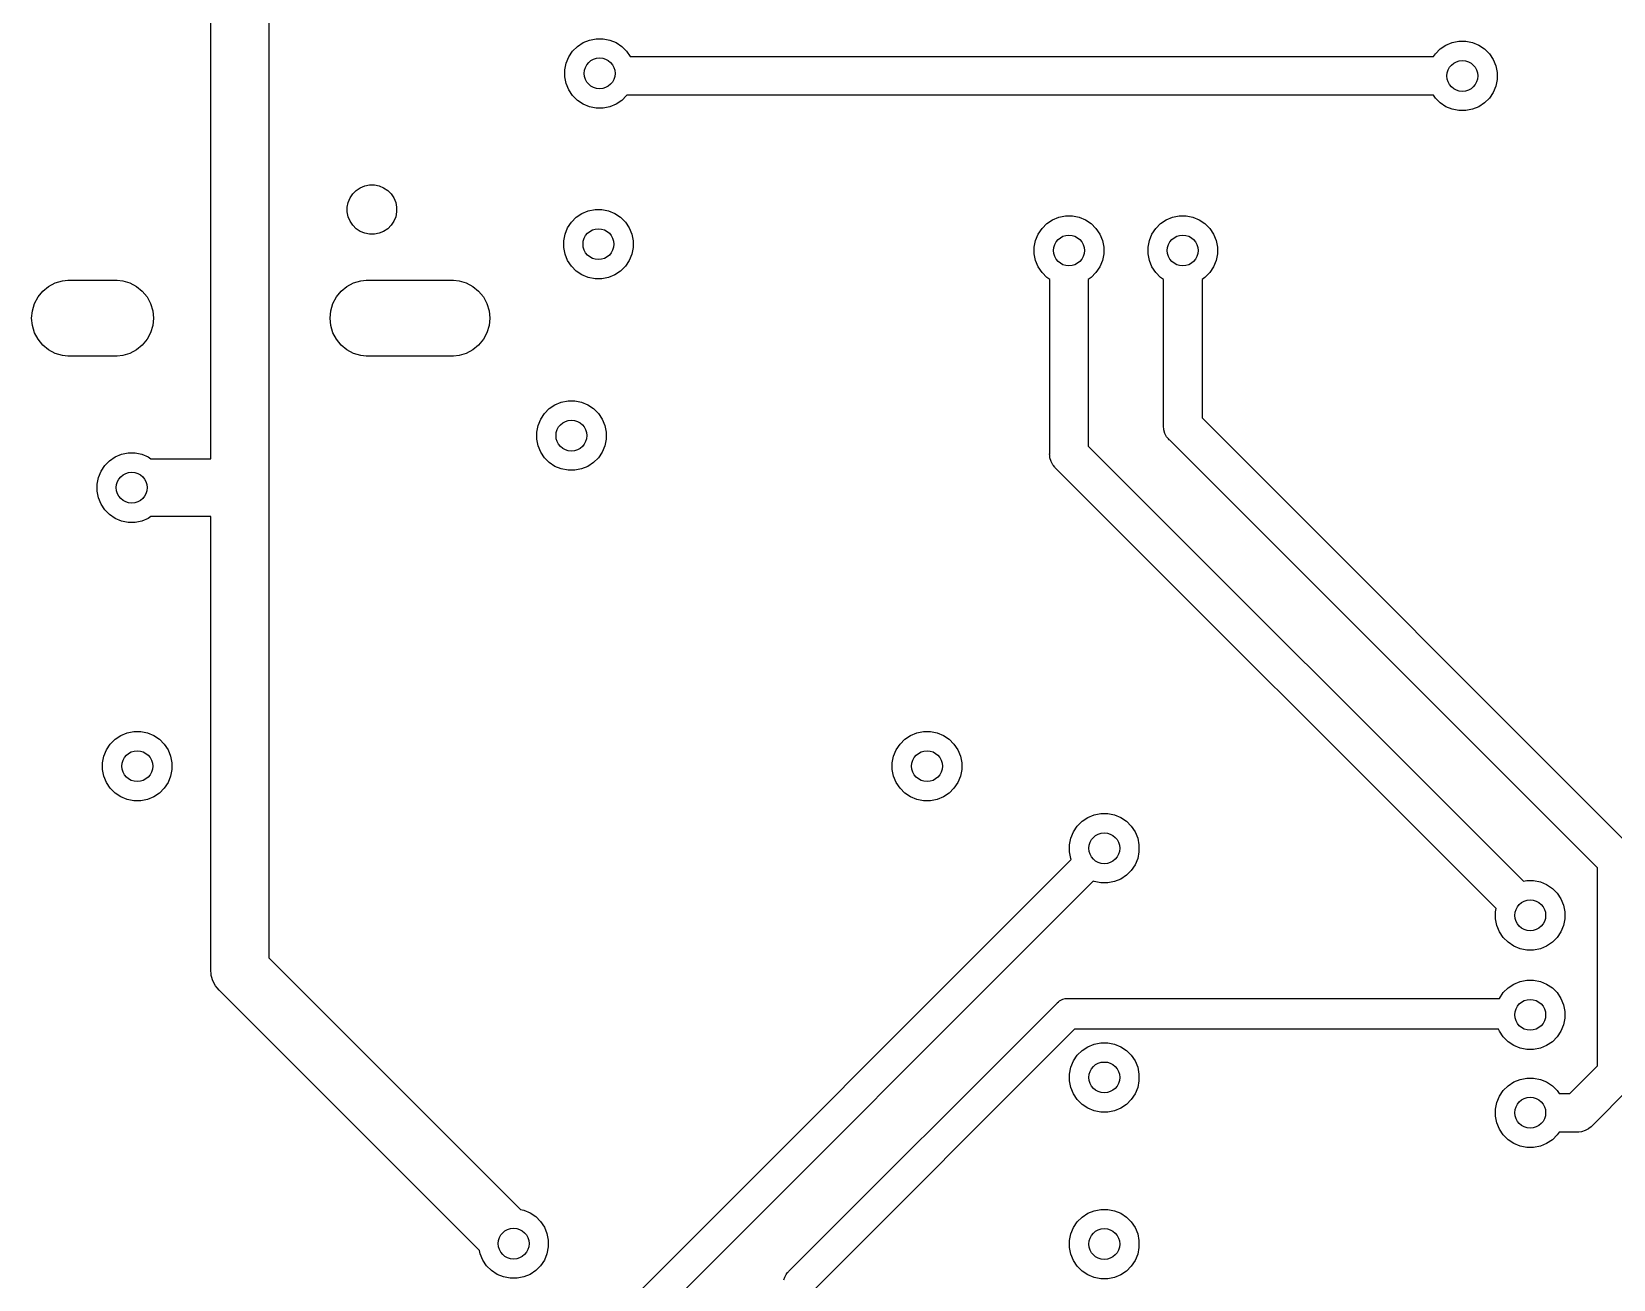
# Model space of a CAD drawing. Extents: x 3.58 to 7.49, y -4.48 to -2.36.
# Drawn here: x 3.581 to 4.401, y -3.616 to -2.969 of the extents above; entities that cross this region are included whole.
import ezdxf

# ---------------------------------------------------------------- set-up
doc = ezdxf.new("R2010")
doc.units = 0
doc.header["$MEASUREMENT"] = 0
doc.layers.add('BLACK', color=7, linetype='CONTINUOUS')

msp = doc.modelspace()

# ---------------------------------------------------------------- linework, layer by layer
at = {"layer": 'BLACK', "linetype": 'CONTINUOUS'}
for p, q in [((3.67409, -3.18999), (3.67409, -2.65173)), ((3.70409, -2.65721), (3.70409, -3.20026)), ((3.8617, -2.97868), (3.86421, -2.97618)), ((3.86421, -2.97618), (3.86716, -2.97421)), ((3.86716, -2.97421), (3.87043, -2.97285)), ((3.87043, -2.97285), (3.87391, -2.97216)), ((3.87391, -2.97216), (3.87746, -2.97216)), ((3.87746, -2.97216), (3.88094, -2.97285)), ((3.88094, -2.97285), (3.88421, -2.97421)), ((3.88421, -2.97421), (3.88716, -2.97618)), ((3.88716, -2.97618), (3.88967, -2.97868)), ((4.31161, -2.9775), (4.31456, -2.97553)), ((4.31456, -2.97553), (4.31784, -2.97417)), ((4.31784, -2.97417), (4.32131, -2.97348)), ((4.32131, -2.97348), (4.32486, -2.97348)), ((4.32486, -2.97348), (4.32834, -2.97417)), ((4.32834, -2.97417), (4.33161, -2.97553)), ((4.33161, -2.97553), (4.33456, -2.9775)), ((3.85769, -2.98838), (3.85838, -2.98491)), ((3.85838, -2.98491), (3.85973, -2.98163)), ((3.85973, -2.98163), (3.8617, -2.97868)), ((3.88967, -2.97868), (3.89154, -2.98148)), ((3.89154, -2.98148), (4.30812, -2.98148)), ((4.30812, -2.98148), (4.30911, -2.98001)), ((4.30911, -2.98001), (4.31161, -2.9775)), ((4.33456, -2.9775), (4.33707, -2.98001)), ((4.33707, -2.98001), (4.33904, -2.98295)), ((4.33904, -2.98295), (4.34039, -2.98623)), ((3.85769, -2.99193), (3.85769, -2.98838)), ((3.85838, -2.99541), (3.85769, -2.99193)), ((4.34039, -2.98623), (4.34109, -2.98971)), ((4.34109, -2.99325), (4.34039, -2.99673)), ((4.34109, -2.98971), (4.34109, -2.99325)), ((3.85973, -2.99868), (3.85838, -2.99541)), ((3.8617, -3.00163), (3.85973, -2.99868)), ((3.86421, -3.00414), (3.8617, -3.00163)), ((3.88967, -3.00163), (3.88716, -3.00414)), ((3.88977, -3.00148), (3.88967, -3.00163)), ((4.30812, -3.00148), (3.88977, -3.00148)), ((4.30911, -3.00295), (4.30812, -3.00148)), ((4.33904, -3.00001), (4.33707, -3.00295)), ((4.34039, -2.99673), (4.33904, -3.00001)), ((3.86716, -3.00611), (3.86421, -3.00414)), ((3.87043, -3.00747), (3.86716, -3.00611)), ((3.87391, -3.00816), (3.87043, -3.00747)), ((3.87746, -3.00816), (3.87391, -3.00816)), ((3.88094, -3.00747), (3.87746, -3.00816)), ((3.88421, -3.00611), (3.88094, -3.00747)), ((3.88716, -3.00414), (3.88421, -3.00611)), ((4.31161, -3.00546), (4.30911, -3.00295)), ((4.31456, -3.00743), (4.31161, -3.00546)), ((4.31784, -3.00879), (4.31456, -3.00743)), ((4.32131, -3.00948), (4.31784, -3.00879)), ((4.32486, -3.00948), (4.32131, -3.00948)), ((4.32834, -3.00879), (4.32486, -3.00948)), ((4.33161, -3.00743), (4.32834, -3.00879)), ((4.33456, -3.00546), (4.33161, -3.00743)), ((4.33707, -3.00295), (4.33456, -3.00546)), ((3.74771, -3.05262), (3.74949, -3.05083)), ((3.74949, -3.05083), (3.75158, -3.04943)), ((3.75158, -3.04943), (3.75391, -3.04847)), ((3.75391, -3.04847), (3.75639, -3.04798)), ((3.75639, -3.04798), (3.75891, -3.04798)), ((3.75891, -3.04798), (3.76138, -3.04847)), ((3.76138, -3.04847), (3.76371, -3.04943)), ((3.76371, -3.04943), (3.7658, -3.05083)), ((3.7658, -3.05083), (3.76758, -3.05262)), ((3.74485, -3.05951), (3.74534, -3.05704)), ((3.74534, -3.05704), (3.74631, -3.05471)), ((3.74631, -3.05471), (3.74771, -3.05262)), ((3.76758, -3.05262), (3.76898, -3.05471)), ((3.76898, -3.05471), (3.76995, -3.05704)), ((3.76995, -3.05704), (3.77044, -3.05951)), ((3.74485, -3.06203), (3.74485, -3.05951)), ((3.74534, -3.0645), (3.74485, -3.06203)), ((3.74631, -3.06683), (3.74534, -3.0645)), ((3.74771, -3.06893), (3.74631, -3.06683)), ((3.76898, -3.06683), (3.76758, -3.06893)), ((3.76995, -3.0645), (3.76898, -3.06683)), ((3.77044, -3.06203), (3.76995, -3.0645)), ((3.77044, -3.05951), (3.77044, -3.06203)), ((3.85913, -3.07021), (3.8611, -3.06727)), ((3.8611, -3.06727), (3.86361, -3.06476)), ((3.86361, -3.06476), (3.86656, -3.06279)), ((3.86656, -3.06279), (3.86984, -3.06143)), ((3.86984, -3.06143), (3.87331, -3.06074)), ((3.87331, -3.06074), (3.87686, -3.06074)), ((3.87686, -3.06074), (3.88034, -3.06143)), ((3.88034, -3.06143), (3.88361, -3.06279)), ((3.88361, -3.06279), (3.88656, -3.06476)), ((3.88656, -3.06476), (3.88907, -3.06727)), ((3.88907, -3.06727), (3.89104, -3.07021)), ((4.10761, -3.06801), (4.11056, -3.06604)), ((4.11056, -3.06604), (4.11384, -3.06468)), ((4.11384, -3.06468), (4.11731, -3.06399)), ((4.11731, -3.06399), (4.12086, -3.06399)), ((4.12086, -3.06399), (4.12434, -3.06468)), ((4.12434, -3.06468), (4.12761, -3.06604)), ((4.12761, -3.06604), (4.13056, -3.06801)), ((4.16661, -3.06801), (4.16956, -3.06604)), ((4.16956, -3.06604), (4.17284, -3.06468)), ((4.17284, -3.06468), (4.17631, -3.06399)), ((4.17631, -3.06399), (4.17986, -3.06399)), ((4.17986, -3.06399), (4.18334, -3.06468)), ((4.18334, -3.06468), (4.18661, -3.06604)), ((4.18661, -3.06604), (4.18956, -3.06801)), ((3.74949, -3.07071), (3.74771, -3.06893)), ((3.75158, -3.07211), (3.74949, -3.07071)), ((3.75391, -3.07308), (3.75158, -3.07211)), ((3.75639, -3.07357), (3.75391, -3.07308)), ((3.75891, -3.07357), (3.75639, -3.07357)), ((3.76138, -3.07308), (3.75891, -3.07357)), ((3.76371, -3.07211), (3.76138, -3.07308)), ((3.7658, -3.07071), (3.76371, -3.07211)), ((3.76758, -3.06893), (3.7658, -3.07071)), ((3.85709, -3.07697), (3.85778, -3.07349)), ((3.85778, -3.07349), (3.85913, -3.07021)), ((3.89104, -3.07021), (3.89239, -3.07349)), ((3.89239, -3.07349), (3.89309, -3.07697)), ((4.10178, -3.07674), (4.10314, -3.07347)), ((4.10314, -3.07347), (4.10511, -3.07052)), ((4.10511, -3.07052), (4.10761, -3.06801)), ((4.13056, -3.06801), (4.13307, -3.07052)), ((4.13307, -3.07052), (4.13504, -3.07347)), ((4.13504, -3.07347), (4.13639, -3.07674)), ((4.16078, -3.07674), (4.16214, -3.07347)), ((4.16214, -3.07347), (4.16411, -3.07052)), ((4.16411, -3.07052), (4.16661, -3.06801)), ((4.18956, -3.06801), (4.19207, -3.07052)), ((4.19207, -3.07052), (4.19404, -3.07347)), ((4.19404, -3.07347), (4.19539, -3.07674)), ((3.85709, -3.08051), (3.85709, -3.07697)), ((3.85778, -3.08399), (3.85709, -3.08051)), ((3.85913, -3.08727), (3.85778, -3.08399)), ((3.89239, -3.08399), (3.89104, -3.08727)), ((3.89309, -3.08051), (3.89239, -3.08399)), ((3.89309, -3.07697), (3.89309, -3.08051)), ((4.10109, -3.08022), (4.10178, -3.07674)), ((4.10109, -3.08377), (4.10109, -3.08022)), ((4.10178, -3.08724), (4.10109, -3.08377)), ((4.13639, -3.07674), (4.13709, -3.08022)), ((4.13709, -3.08377), (4.13639, -3.08724)), ((4.13709, -3.08022), (4.13709, -3.08377)), ((4.16009, -3.08022), (4.16078, -3.07674)), ((4.16009, -3.08377), (4.16009, -3.08022)), ((4.16078, -3.08724), (4.16009, -3.08377)), ((4.19539, -3.07674), (4.19609, -3.08022)), ((4.19609, -3.08377), (4.19539, -3.08724)), ((4.19609, -3.08022), (4.19609, -3.08377)), ((3.8611, -3.09021), (3.85913, -3.08727)), ((3.86361, -3.09272), (3.8611, -3.09021)), ((3.88907, -3.09021), (3.88656, -3.09272)), ((3.89104, -3.08727), (3.88907, -3.09021)), ((4.10314, -3.09052), (4.10178, -3.08724)), ((4.10511, -3.09347), (4.10314, -3.09052)), ((4.13504, -3.09052), (4.13307, -3.09347)), ((4.13639, -3.08724), (4.13504, -3.09052)), ((4.16214, -3.09052), (4.16078, -3.08724)), ((4.16411, -3.09347), (4.16214, -3.09052)), ((4.19404, -3.09052), (4.19207, -3.09347)), ((4.19539, -3.08724), (4.19404, -3.09052)), ((3.58996, -3.10062), (3.59338, -3.0988)), ((3.59338, -3.0988), (3.59709, -3.09767)), ((3.59709, -3.09767), (3.59999, -3.09739)), ((3.59999, -3.09739), (3.62554, -3.09739)), ((3.62554, -3.09739), (3.62843, -3.09767)), ((3.62843, -3.09767), (3.63214, -3.0988)), ((3.63214, -3.0988), (3.63556, -3.10062)), ((3.74469, -3.10062), (3.74811, -3.0988)), ((3.74811, -3.0988), (3.75182, -3.09767)), ((3.75182, -3.09767), (3.75471, -3.09739)), ((3.75471, -3.09739), (3.79995, -3.09739)), ((3.79995, -3.09739), (3.80284, -3.09767)), ((3.80284, -3.09767), (3.80655, -3.0988)), ((3.80655, -3.0988), (3.80997, -3.10062)), ((3.86656, -3.09469), (3.86361, -3.09272)), ((3.86984, -3.09605), (3.86656, -3.09469)), ((3.87331, -3.09674), (3.86984, -3.09605)), ((3.87686, -3.09674), (3.87331, -3.09674)), ((3.88034, -3.09605), (3.87686, -3.09674)), ((3.88361, -3.09469), (3.88034, -3.09605)), ((3.88656, -3.09272), (3.88361, -3.09469)), ((4.10761, -3.09597), (4.10511, -3.09347)), ((4.10909, -3.09696), (4.10761, -3.09597)), ((4.10909, -3.1871), (4.10909, -3.09696)), ((4.13056, -3.09597), (4.12909, -3.09696)), ((4.12909, -3.09696), (4.12909, -3.18345)), ((4.13307, -3.09347), (4.13056, -3.09597)), ((4.16661, -3.09597), (4.16411, -3.09347)), ((4.16809, -3.09696), (4.16661, -3.09597)), ((4.16809, -3.1725), (4.16809, -3.09696)), ((4.18956, -3.09597), (4.18809, -3.09696)), ((4.18809, -3.09696), (4.18809, -3.16885)), ((4.19207, -3.09347), (4.18956, -3.09597)), ((3.58268, -3.1095), (3.58451, -3.10608)), ((3.58451, -3.10608), (3.58697, -3.10308)), ((3.58697, -3.10308), (3.58996, -3.10062)), ((3.63556, -3.10062), (3.63856, -3.10308)), ((3.63856, -3.10308), (3.64102, -3.10608)), ((3.64102, -3.10608), (3.64285, -3.1095)), ((3.7374, -3.1095), (3.73923, -3.10608)), ((3.73923, -3.10608), (3.74169, -3.10308)), ((3.74169, -3.10308), (3.74469, -3.10062)), ((3.80997, -3.10062), (3.81297, -3.10308)), ((3.81297, -3.10308), (3.81543, -3.10608)), ((3.81543, -3.10608), (3.81726, -3.1095)), ((3.58117, -3.11707), (3.58155, -3.11321)), ((3.58155, -3.11321), (3.58268, -3.1095)), ((3.64285, -3.1095), (3.64397, -3.11321)), ((3.64397, -3.11321), (3.64436, -3.11707)), ((3.7359, -3.11707), (3.73628, -3.11321)), ((3.73628, -3.11321), (3.7374, -3.1095)), ((3.81726, -3.1095), (3.81838, -3.11321)), ((3.81838, -3.11321), (3.81876, -3.11707)), ((3.58155, -3.12093), (3.58117, -3.11707)), ((3.58268, -3.12464), (3.58155, -3.12093)), ((3.58451, -3.12806), (3.58268, -3.12464)), ((3.64285, -3.12464), (3.64102, -3.12806)), ((3.64397, -3.12093), (3.64285, -3.12464)), ((3.64436, -3.11707), (3.64397, -3.12093)), ((3.73628, -3.12093), (3.7359, -3.11707)), ((3.7374, -3.12464), (3.73628, -3.12093)), ((3.73923, -3.12806), (3.7374, -3.12464)), ((3.81726, -3.12464), (3.81543, -3.12806)), ((3.81838, -3.12093), (3.81726, -3.12464)), ((3.81876, -3.11707), (3.81838, -3.12093)), ((3.58697, -3.13106), (3.58451, -3.12806)), ((3.58996, -3.13352), (3.58697, -3.13106)), ((3.63856, -3.13106), (3.63556, -3.13352)), ((3.64102, -3.12806), (3.63856, -3.13106)), ((3.74169, -3.13106), (3.73923, -3.12806)), ((3.74469, -3.13352), (3.74169, -3.13106)), ((3.81297, -3.13106), (3.80997, -3.13352)), ((3.81543, -3.12806), (3.81297, -3.13106)), ((3.59338, -3.13535), (3.58996, -3.13352)), ((3.59709, -3.13647), (3.59338, -3.13535)), ((3.59999, -3.13676), (3.59709, -3.13647)), ((3.62554, -3.13676), (3.59999, -3.13676)), ((3.62843, -3.13647), (3.62554, -3.13676)), ((3.63214, -3.13535), (3.62843, -3.13647)), ((3.63556, -3.13352), (3.63214, -3.13535)), ((3.74811, -3.13535), (3.74469, -3.13352)), ((3.75182, -3.13647), (3.74811, -3.13535)), ((3.75471, -3.13676), (3.75182, -3.13647)), ((3.79995, -3.13676), (3.75471, -3.13676)), ((3.80284, -3.13647), (3.79995, -3.13676)), ((3.80655, -3.13535), (3.80284, -3.13647)), ((3.80997, -3.13352), (3.80655, -3.13535)), ((3.84711, -3.16652), (3.84961, -3.16401)), ((3.84961, -3.16401), (3.85256, -3.16204)), ((3.85256, -3.16204), (3.85584, -3.16068)), ((3.85584, -3.16068), (3.85931, -3.15999)), ((3.85931, -3.15999), (3.86286, -3.15999)), ((3.86286, -3.15999), (3.86634, -3.16068)), ((3.86634, -3.16068), (3.86961, -3.16204)), ((3.86961, -3.16204), (3.87256, -3.16401)), ((3.87256, -3.16401), (3.87507, -3.16652)), ((3.84309, -3.17622), (3.84378, -3.17274)), ((3.84378, -3.17274), (3.84514, -3.16947)), ((3.84514, -3.16947), (3.84711, -3.16652)), ((3.87507, -3.16652), (3.87704, -3.16947)), ((3.87704, -3.16947), (3.87839, -3.17274)), ((3.87839, -3.17274), (3.87909, -3.17622)), ((4.16804, -3.17299), (4.16809, -3.1725)), ((4.16823, -3.17495), (4.16804, -3.17299)), ((4.18809, -3.16885), (4.40981, -3.39057)), ((3.84309, -3.17976), (3.84309, -3.17622)), ((3.84378, -3.18324), (3.84309, -3.17976)), ((3.87909, -3.17976), (3.87839, -3.18324)), ((3.87909, -3.17622), (3.87909, -3.17976)), ((4.1688, -3.17684), (4.16823, -3.17495)), ((4.16973, -3.17857), (4.1688, -3.17684)), ((4.17067, -3.17972), (4.16973, -3.17857)), ((4.17098, -3.1801), (4.17067, -3.17972)), ((4.17067, -3.17972), (4.17067, -3.17972)), ((4.17136, -3.18041), (4.17098, -3.1801)), ((4.39309, -3.40213), (4.17136, -3.18041)), ((3.62161, -3.19101), (3.62456, -3.18904)), ((3.62456, -3.18904), (3.62784, -3.18768)), ((3.62784, -3.18768), (3.63131, -3.18699)), ((3.63131, -3.18699), (3.63486, -3.18699)), ((3.63486, -3.18699), (3.63834, -3.18768)), ((3.63834, -3.18768), (3.64161, -3.18904)), ((3.64161, -3.18904), (3.64304, -3.18999)), ((3.64304, -3.18999), (3.67409, -3.18999)), ((3.84514, -3.18652), (3.84378, -3.18324)), ((3.84711, -3.18947), (3.84514, -3.18652)), ((3.84961, -3.19197), (3.84711, -3.18947)), ((3.87507, -3.18947), (3.87256, -3.19197)), ((3.87704, -3.18652), (3.87507, -3.18947)), ((3.87839, -3.18324), (3.87704, -3.18652)), ((4.10904, -3.18759), (4.10909, -3.1871)), ((4.10909, -3.18808), (4.10904, -3.18759)), ((4.10923, -3.18955), (4.10909, -3.18808)), ((4.10909, -3.18808), (4.10909, -3.18808)), ((4.1098, -3.19144), (4.10923, -3.18955)), ((4.12909, -3.18345), (4.35476, -3.40912)), ((3.61578, -3.19974), (3.61714, -3.19646)), ((3.61714, -3.19646), (3.61911, -3.19351)), ((3.61911, -3.19351), (3.62161, -3.19101)), ((3.85256, -3.19394), (3.84961, -3.19197)), ((3.85584, -3.1953), (3.85256, -3.19394)), ((3.85931, -3.19599), (3.85584, -3.1953)), ((3.86286, -3.19599), (3.85931, -3.19599)), ((3.86634, -3.1953), (3.86286, -3.19599)), ((3.86961, -3.19394), (3.86634, -3.1953)), ((3.87256, -3.19197), (3.86961, -3.19394)), ((4.11073, -3.19317), (4.1098, -3.19144)), ((4.11101, -3.19351), (4.11073, -3.19317)), ((4.11167, -3.19431), (4.11101, -3.19351)), ((4.11198, -3.1947), (4.11167, -3.19431)), ((4.11167, -3.19431), (4.11167, -3.19431)), ((4.11236, -3.19501), (4.11198, -3.1947)), ((4.34061, -3.42326), (4.11236, -3.19501)), ((3.61509, -3.20322), (3.61578, -3.19974)), ((3.61509, -3.20676), (3.61509, -3.20322)), ((3.61578, -3.21024), (3.61509, -3.20676)), ((3.70409, -3.20026), (3.70416, -3.20099)), ((3.70416, -3.20099), (3.70409, -3.20173)), ((3.70409, -3.20173), (3.70409, -3.44878)), ((3.61714, -3.21352), (3.61578, -3.21024)), ((3.61911, -3.21646), (3.61714, -3.21352)), ((3.62161, -3.21897), (3.61911, -3.21646)), ((3.62456, -3.22094), (3.62161, -3.21897)), ((3.62784, -3.2223), (3.62456, -3.22094)), ((3.63131, -3.22299), (3.62784, -3.2223)), ((3.63486, -3.22299), (3.63131, -3.22299)), ((3.63834, -3.2223), (3.63486, -3.22299)), ((3.64161, -3.22094), (3.63834, -3.2223)), ((3.64304, -3.21999), (3.64161, -3.22094)), ((3.67409, -3.21999), (3.64304, -3.21999)), ((3.67409, -3.29226), (3.67409, -3.21999)), ((3.67409, -3.45425), (3.67409, -3.29226)), ((3.67409, -3.29226), (3.67409, -3.29226)), ((3.61999, -3.34088), (3.62196, -3.33794)), ((3.62196, -3.33794), (3.62447, -3.33543)), ((3.62447, -3.33543), (3.62742, -3.33346)), ((3.62742, -3.33346), (3.63069, -3.3321)), ((3.63069, -3.3321), (3.63417, -3.33141)), ((3.63417, -3.33141), (3.63772, -3.33141)), ((3.63772, -3.33141), (3.64119, -3.3321)), ((3.64119, -3.3321), (3.64447, -3.33346)), ((3.64447, -3.33346), (3.64742, -3.33543)), ((3.64742, -3.33543), (3.64993, -3.33794)), ((3.64993, -3.33794), (3.6519, -3.34088)), ((4.02952, -3.34088), (4.03149, -3.33793)), ((4.03149, -3.33793), (4.034, -3.33543)), ((4.034, -3.33543), (4.03695, -3.33346)), ((4.03695, -3.33346), (4.04022, -3.3321)), ((4.04022, -3.3321), (4.0437, -3.33141)), ((4.0437, -3.33141), (4.04725, -3.33141)), ((4.04725, -3.33141), (4.05072, -3.3321)), ((4.05072, -3.3321), (4.054, -3.33346)), ((4.054, -3.33346), (4.05695, -3.33543)), ((4.05695, -3.33543), (4.05945, -3.33793)), ((4.05945, -3.33793), (4.06142, -3.34088)), ((3.61794, -3.34764), (3.61864, -3.34416)), ((3.61864, -3.34416), (3.61999, -3.34088)), ((3.6519, -3.34088), (3.65325, -3.34416)), ((3.65325, -3.34416), (3.65394, -3.34764)), ((4.02747, -3.34764), (4.02816, -3.34416)), ((4.02816, -3.34416), (4.02952, -3.34088)), ((4.06142, -3.34088), (4.06278, -3.34416)), ((4.06278, -3.34416), (4.06347, -3.34764)), ((3.61794, -3.35118), (3.61794, -3.34764)), ((3.61864, -3.35466), (3.61794, -3.35118)), ((3.61999, -3.35794), (3.61864, -3.35466)), ((3.65325, -3.35466), (3.6519, -3.35794)), ((3.65394, -3.35118), (3.65325, -3.35466)), ((3.65394, -3.34764), (3.65394, -3.35118)), ((4.02747, -3.35118), (4.02747, -3.34764)), ((4.02816, -3.35466), (4.02747, -3.35118)), ((4.02952, -3.35793), (4.02816, -3.35466)), ((4.06278, -3.35466), (4.06142, -3.35793)), ((4.06347, -3.35118), (4.06278, -3.35466)), ((4.06347, -3.34764), (4.06347, -3.35118)), ((3.62196, -3.36088), (3.61999, -3.35794)), ((3.62447, -3.36339), (3.62196, -3.36088)), ((3.64993, -3.36088), (3.64742, -3.36339)), ((3.6519, -3.35794), (3.64993, -3.36088)), ((4.03149, -3.36088), (4.02952, -3.35793)), ((4.034, -3.36339), (4.03149, -3.36088)), ((4.05945, -3.36088), (4.05695, -3.36339)), ((4.06142, -3.35793), (4.05945, -3.36088)), ((3.62742, -3.36536), (3.62447, -3.36339)), ((3.63069, -3.36672), (3.62742, -3.36536)), ((3.63417, -3.36741), (3.63069, -3.36672)), ((3.63772, -3.36741), (3.63417, -3.36741)), ((3.64119, -3.36672), (3.63772, -3.36741)), ((3.64447, -3.36536), (3.64119, -3.36672)), ((3.64742, -3.36339), (3.64447, -3.36536)), ((4.03695, -3.36536), (4.034, -3.36339)), ((4.04022, -3.36672), (4.03695, -3.36536)), ((4.0437, -3.36741), (4.04022, -3.36672)), ((4.04725, -3.36741), (4.0437, -3.36741)), ((4.05072, -3.36672), (4.04725, -3.36741)), ((4.054, -3.36536), (4.05072, -3.36672)), ((4.05695, -3.36339), (4.054, -3.36536)), ((4.12342, -3.38052), (4.12593, -3.37801)), ((4.12593, -3.37801), (4.12888, -3.37604)), ((4.12888, -3.37604), (4.13215, -3.37468)), ((4.13215, -3.37468), (4.13563, -3.37399)), ((4.13563, -3.37399), (4.13917, -3.37399)), ((4.13917, -3.37399), (4.14265, -3.37468)), ((4.14265, -3.37468), (4.14593, -3.37604)), ((4.14593, -3.37604), (4.14888, -3.37801)), ((4.14888, -3.37801), (4.15138, -3.38052)), ((4.1194, -3.39022), (4.12009, -3.38674)), ((4.12009, -3.38674), (4.12145, -3.38347)), ((4.12145, -3.38347), (4.12342, -3.38052)), ((4.15138, -3.38052), (4.15335, -3.38347)), ((4.15335, -3.38347), (4.15471, -3.38674)), ((4.15471, -3.38674), (4.1554, -3.39022)), ((4.1194, -3.39376), (4.1194, -3.39022)), ((4.12009, -3.39724), (4.1194, -3.39376)), ((4.1554, -3.39376), (4.15471, -3.39724)), ((4.1554, -3.39022), (4.1554, -3.39376)), ((3.77371, -3.74437), (4.12031, -3.39777)), ((4.12031, -3.39777), (4.12009, -3.39724)), ((4.15138, -3.40347), (4.14888, -3.40597)), ((4.15335, -3.40052), (4.15138, -3.40347)), ((4.15471, -3.39724), (4.15335, -3.40052)), ((4.39309, -3.50485), (4.39309, -3.40213)), ((4.13162, -3.40908), (3.78709, -3.75362)), ((4.13215, -3.4093), (4.13162, -3.40908)), ((4.13563, -3.40999), (4.13215, -3.4093)), ((4.13917, -3.40999), (4.13563, -3.40999)), ((4.14265, -3.4093), (4.13917, -3.40999)), ((4.14593, -3.40794), (4.14265, -3.4093)), ((4.14888, -3.40597), (4.14593, -3.40794)), ((4.35476, -3.40912), (4.35649, -3.40877)), ((4.35649, -3.40877), (4.36004, -3.40877)), ((4.36004, -3.40877), (4.36352, -3.40946)), ((4.36352, -3.40946), (4.36679, -3.41082)), ((4.36679, -3.41082), (4.36974, -3.41279)), ((4.36974, -3.41279), (4.37225, -3.4153)), ((4.37225, -3.4153), (4.37422, -3.41825)), ((4.37422, -3.41825), (4.37558, -3.42152)), ((4.34027, -3.425), (4.34061, -3.42326)), ((4.34027, -3.42854), (4.34027, -3.425)), ((4.37558, -3.42152), (4.37627, -3.425)), ((4.37627, -3.425), (4.37627, -3.42854)), ((4.34096, -3.43202), (4.34027, -3.42854)), ((4.34232, -3.4353), (4.34096, -3.43202)), ((4.34429, -3.43825), (4.34232, -3.4353)), ((4.37422, -3.4353), (4.37225, -3.43825)), ((4.37558, -3.43202), (4.37422, -3.4353)), ((4.37627, -3.42854), (4.37558, -3.43202)), ((4.34679, -3.44075), (4.34429, -3.43825)), ((4.34974, -3.44272), (4.34679, -3.44075)), ((4.35302, -3.44408), (4.34974, -3.44272)), ((4.35649, -3.44477), (4.35302, -3.44408)), ((4.36004, -3.44477), (4.35649, -3.44477)), ((4.36352, -3.44408), (4.36004, -3.44477)), ((4.36679, -3.44272), (4.36352, -3.44408)), ((4.36974, -3.44075), (4.36679, -3.44272)), ((4.37225, -3.43825), (4.36974, -3.44075)), ((3.70409, -3.44878), (3.83466, -3.57935)), ((3.67401, -3.45499), (3.67409, -3.45425)), ((3.67426, -3.45751), (3.67401, -3.45499)), ((3.6743, -3.45793), (3.67426, -3.45751)), ((3.67448, -3.45853), (3.6743, -3.45793)), ((3.67516, -3.46076), (3.67448, -3.45853)), ((3.67655, -3.46336), (3.67516, -3.46076)), ((4.34974, -3.4624), (4.35302, -3.46104)), ((4.35302, -3.46104), (4.35649, -3.46035)), ((4.35649, -3.46035), (4.36004, -3.46035)), ((4.36004, -3.46035), (4.36352, -3.46104)), ((4.36352, -3.46104), (4.36679, -3.4624)), ((3.67738, -3.46436), (3.67655, -3.46336)), ((3.67843, -3.46565), (3.67738, -3.46436)), ((3.679, -3.46612), (3.67843, -3.46565)), ((3.81344, -3.60056), (3.679, -3.46612)), ((4.34232, -3.46982), (4.34429, -3.46687)), ((4.34429, -3.46687), (4.34679, -3.46436)), ((4.34679, -3.46436), (4.34974, -3.4624)), ((4.36679, -3.4624), (4.36974, -3.46436)), ((4.36974, -3.46436), (4.37225, -3.46687)), ((4.37225, -3.46687), (4.37422, -3.46982)), ((3.97371, -3.61149), (4.11272, -3.47247)), ((4.11272, -3.47247), (4.11297, -3.47217)), ((4.11297, -3.47217), (4.11358, -3.47167)), ((4.11358, -3.47167), (4.11419, -3.47117)), ((4.11419, -3.47117), (4.11558, -3.47042)), ((4.11558, -3.47042), (4.11593, -3.47032)), ((4.11593, -3.47032), (4.11709, -3.46997)), ((4.11709, -3.46997), (4.11827, -3.46985)), ((4.11827, -3.46985), (4.11866, -3.46981)), ((4.11827, -3.46985), (4.11827, -3.46985)), ((4.11866, -3.46981), (4.11905, -3.46985)), ((4.11905, -3.46985), (4.3423, -3.46985)), ((4.3423, -3.46985), (4.34232, -3.46982)), ((4.37422, -3.46982), (4.37558, -3.4731)), ((4.37558, -3.4731), (4.37627, -3.47657)), ((4.37627, -3.47657), (4.37627, -3.48012)), ((4.12197, -3.48585), (3.98709, -3.62074)), ((4.34189, -3.48585), (4.12197, -3.48585)), ((4.34232, -3.48687), (4.34189, -3.48585)), ((4.37558, -3.4836), (4.37422, -3.48687)), ((4.37627, -3.48012), (4.37558, -3.4836)), ((4.12888, -3.49488), (4.13215, -3.49352)), ((4.13215, -3.49352), (4.13563, -3.49283)), ((4.13563, -3.49283), (4.13917, -3.49283)), ((4.13917, -3.49283), (4.14265, -3.49352)), ((4.14265, -3.49352), (4.14593, -3.49488)), ((4.34429, -3.48982), (4.34232, -3.48687)), ((4.34679, -3.49233), (4.34429, -3.48982)), ((4.34974, -3.4943), (4.34679, -3.49233)), ((4.36974, -3.49233), (4.36679, -3.4943)), ((4.37225, -3.48982), (4.36974, -3.49233)), ((4.37422, -3.48687), (4.37225, -3.48982)), ((4.12009, -3.50558), (4.12145, -3.5023)), ((4.12145, -3.5023), (4.12342, -3.49935)), ((4.12342, -3.49935), (4.12593, -3.49685)), ((4.12593, -3.49685), (4.12888, -3.49488)), ((4.14593, -3.49488), (4.14888, -3.49685)), ((4.14888, -3.49685), (4.15138, -3.49935)), ((4.15138, -3.49935), (4.15335, -3.5023)), ((4.15335, -3.5023), (4.15471, -3.50558)), ((4.35302, -3.49565), (4.34974, -3.4943)), ((4.35649, -3.49635), (4.35302, -3.49565)), ((4.36004, -3.49635), (4.35649, -3.49635)), ((4.36352, -3.49565), (4.36004, -3.49635)), ((4.36679, -3.4943), (4.36352, -3.49565)), ((4.1194, -3.50905), (4.12009, -3.50558)), ((4.1194, -3.5126), (4.1194, -3.50905)), ((4.15471, -3.50558), (4.1554, -3.50905)), ((4.1554, -3.50905), (4.1554, -3.5126)), ((4.3788, -3.51913), (4.39309, -3.50485)), ((4.12009, -3.51608), (4.1194, -3.5126)), ((4.12145, -3.51935), (4.12009, -3.51608)), ((4.15471, -3.51608), (4.15335, -3.51935)), ((4.1554, -3.5126), (4.15471, -3.51608)), ((4.34232, -3.52061), (4.34429, -3.51766)), ((4.34429, -3.51766), (4.34679, -3.51515)), ((4.34679, -3.51515), (4.34974, -3.51318)), ((4.34974, -3.51318), (4.35302, -3.51183)), ((4.35302, -3.51183), (4.35649, -3.51113)), ((4.35649, -3.51113), (4.36004, -3.51113)), ((4.36004, -3.51113), (4.36352, -3.51183)), ((4.36352, -3.51183), (4.36679, -3.51318)), ((4.36679, -3.51318), (4.36974, -3.51515)), ((4.36974, -3.51515), (4.37225, -3.51766)), ((4.37225, -3.51766), (4.37323, -3.51913)), ((4.40981, -3.51641), (4.39036, -3.53586)), ((4.12342, -3.5223), (4.12145, -3.51935)), ((4.12593, -3.52481), (4.12342, -3.5223)), ((4.12888, -3.52678), (4.12593, -3.52481)), ((4.13215, -3.52814), (4.12888, -3.52678)), ((4.14593, -3.52678), (4.14265, -3.52814)), ((4.14888, -3.52481), (4.14593, -3.52678)), ((4.15138, -3.5223), (4.14888, -3.52481)), ((4.15335, -3.51935), (4.15138, -3.5223)), ((4.34027, -3.52736), (4.34096, -3.52388)), ((4.34096, -3.52388), (4.34232, -3.52061)), ((4.37323, -3.51913), (4.3788, -3.51913)), ((4.13563, -3.52883), (4.13215, -3.52814)), ((4.13917, -3.52883), (4.13563, -3.52883)), ((4.14265, -3.52814), (4.13917, -3.52883)), ((4.34027, -3.53091), (4.34027, -3.52736)), ((4.34096, -3.53438), (4.34027, -3.53091)), ((4.34232, -3.53766), (4.34096, -3.53438)), ((4.34429, -3.54061), (4.34232, -3.53766)), ((4.34679, -3.54312), (4.34429, -3.54061)), ((4.34974, -3.54509), (4.34679, -3.54312)), ((4.36974, -3.54312), (4.36679, -3.54509)), ((4.37225, -3.54061), (4.36974, -3.54312)), ((4.37323, -3.53913), (4.37225, -3.54061)), ((4.38245, -3.53913), (4.37323, -3.53913)), ((4.38294, -3.53918), (4.38245, -3.53913)), ((4.38344, -3.53913), (4.38294, -3.53918)), ((4.38491, -3.53899), (4.38344, -3.53913)), ((4.38344, -3.53913), (4.38344, -3.53913)), ((4.38679, -3.53842), (4.38491, -3.53899)), ((4.38853, -3.53749), (4.38679, -3.53842)), ((4.38955, -3.53665), (4.38853, -3.53749)), ((4.38967, -3.53655), (4.38955, -3.53665)), ((4.39005, -3.53624), (4.38967, -3.53655)), ((4.38967, -3.53655), (4.38967, -3.53655)), ((4.39036, -3.53586), (4.39005, -3.53624)), ((4.35302, -3.54644), (4.34974, -3.54509)), ((4.35649, -3.54713), (4.35302, -3.54644)), ((4.36004, -3.54713), (4.35649, -3.54713)), ((4.36352, -3.54644), (4.36004, -3.54713)), ((4.36679, -3.54509), (4.36352, -3.54644)), ((3.83466, -3.57935), (3.83634, -3.57968)), ((3.83634, -3.57968), (3.83961, -3.58104)), ((3.83961, -3.58104), (3.84256, -3.58301)), ((3.84256, -3.58301), (3.84507, -3.58552)), ((4.12342, -3.58577), (4.12593, -3.58326)), ((4.12593, -3.58326), (4.12888, -3.58129)), ((4.12888, -3.58129), (4.13215, -3.57994)), ((4.13215, -3.57994), (4.13563, -3.57924)), ((4.13563, -3.57924), (4.13917, -3.57924)), ((4.13917, -3.57924), (4.14265, -3.57994)), ((4.14265, -3.57994), (4.14593, -3.58129)), ((4.14593, -3.58129), (4.14888, -3.58326)), ((4.14888, -3.58326), (4.15138, -3.58577)), ((3.84507, -3.58552), (3.84704, -3.58846)), ((3.84704, -3.58846), (3.8484, -3.59174)), ((3.8484, -3.59174), (3.84909, -3.59522)), ((4.1194, -3.59547), (4.12009, -3.59199)), ((4.12009, -3.59199), (4.12145, -3.58872)), ((4.12145, -3.58872), (4.12342, -3.58577)), ((4.15138, -3.58577), (4.15335, -3.58872)), ((4.15335, -3.58872), (4.15471, -3.59199)), ((4.15471, -3.59199), (4.1554, -3.59547)), ((3.81378, -3.60224), (3.81344, -3.60056)), ((3.84909, -3.59876), (3.8484, -3.60224)), ((3.84909, -3.59522), (3.84909, -3.59876)), ((4.1194, -3.59902), (4.1194, -3.59547)), ((4.12009, -3.60249), (4.1194, -3.59902)), ((4.1554, -3.59902), (4.15471, -3.60249)), ((4.1554, -3.59547), (4.1554, -3.59902)), ((3.81514, -3.60552), (3.81378, -3.60224)), ((3.81711, -3.60847), (3.81514, -3.60552)), ((3.81961, -3.61097), (3.81711, -3.60847)), ((3.84507, -3.60847), (3.84256, -3.61097)), ((3.84704, -3.60552), (3.84507, -3.60847)), ((3.8484, -3.60224), (3.84704, -3.60552)), ((4.12145, -3.60577), (4.12009, -3.60249)), ((4.12342, -3.60872), (4.12145, -3.60577)), ((4.12593, -3.61123), (4.12342, -3.60872)), ((4.15138, -3.60872), (4.14888, -3.61123)), ((4.15335, -3.60577), (4.15138, -3.60872)), ((4.15471, -3.60249), (4.15335, -3.60577)), ((3.82256, -3.61294), (3.81961, -3.61097)), ((3.82584, -3.6143), (3.82256, -3.61294)), ((3.82931, -3.61499), (3.82584, -3.6143)), ((3.83286, -3.61499), (3.82931, -3.61499)), ((3.83634, -3.6143), (3.83286, -3.61499)), ((3.83961, -3.61294), (3.83634, -3.6143)), ((3.84256, -3.61097), (3.83961, -3.61294)), ((3.9712, -3.61585), (3.97166, -3.61435)), ((3.97166, -3.61435), (3.9724, -3.61296)), ((3.9724, -3.61296), (3.97315, -3.61204)), ((3.97315, -3.61204), (3.9734, -3.61174)), ((3.97315, -3.61204), (3.97315, -3.61204)), ((3.9734, -3.61174), (3.97371, -3.61149)), ((4.12888, -3.6132), (4.12593, -3.61123)), ((4.13215, -3.61455), (4.12888, -3.6132)), ((4.13563, -3.61524), (4.13215, -3.61455)), ((4.13917, -3.61524), (4.13563, -3.61524)), ((4.14265, -3.61455), (4.13917, -3.61524)), ((4.14593, -3.6132), (4.14265, -3.61455)), ((4.14888, -3.61123), (4.14593, -3.6132))]:
    msp.add_line(p, q, dxfattribs=at)
at = {"layer": 'BLACK'}
for centre in [(3.87569, -2.99016), (4.32309, -2.99148), (3.87509, -3.07874), (4.11909, -3.08199), (4.17809, -3.08199), (3.86109, -3.17799), (3.63309, -3.20499), (3.63594, -3.34941), (4.04547, -3.34941), (4.1374, -3.39199), (4.35827, -3.42677), (4.35827, -3.47835), (4.1374, -3.51083), (4.35827, -3.52913), (3.83109, -3.59699), (4.1374, -3.59724)]:
    msp.add_circle(centre, 0.008, dxfattribs=at)

doc.saveas('drawing.dxf')
